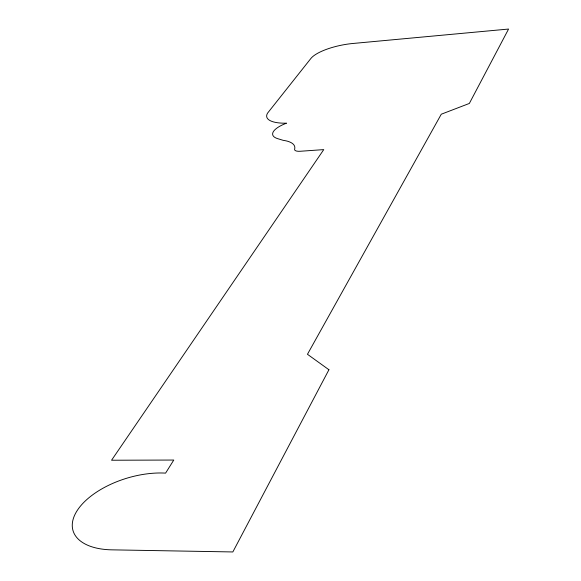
<?xml version="1.0" encoding="UTF-8"?>
<svg xmlns="http://www.w3.org/2000/svg" width="581" height="581" viewBox="0 0 581 581"><rect width="100%" height="100%" fill="white"/><g stroke="black" fill="none" stroke-linecap="round" stroke-linejoin="round"><path stroke-width="0.87" d="M328.926 369.741L232.843 551.95L111.872 549.844A66.757 34.715 -16.8 0 1 78.101 509.21A66.757 34.715 -16.8 0 1 165.585 473.123L173.77 460.05L111.559 460.232L323.755 149.615L300.181 151.271A8.032 2.84 -11.7 0 1 294.618 149.186A35.964 12.659 -12.3 0 0 283.15 140.326L277.754 138.677A27.089 9.289 -11.7 0 1 286.498 123.187A35.092 11.678 -11.7 0 1 267.616 113.077L310.886 58.478A35.107 10.814 -11.2 0 1 352.892 43.481L508.571 29.05L469.339 103.454L441.284 114.21L307.458 354.279L328.926 369.741"/></g></svg>
